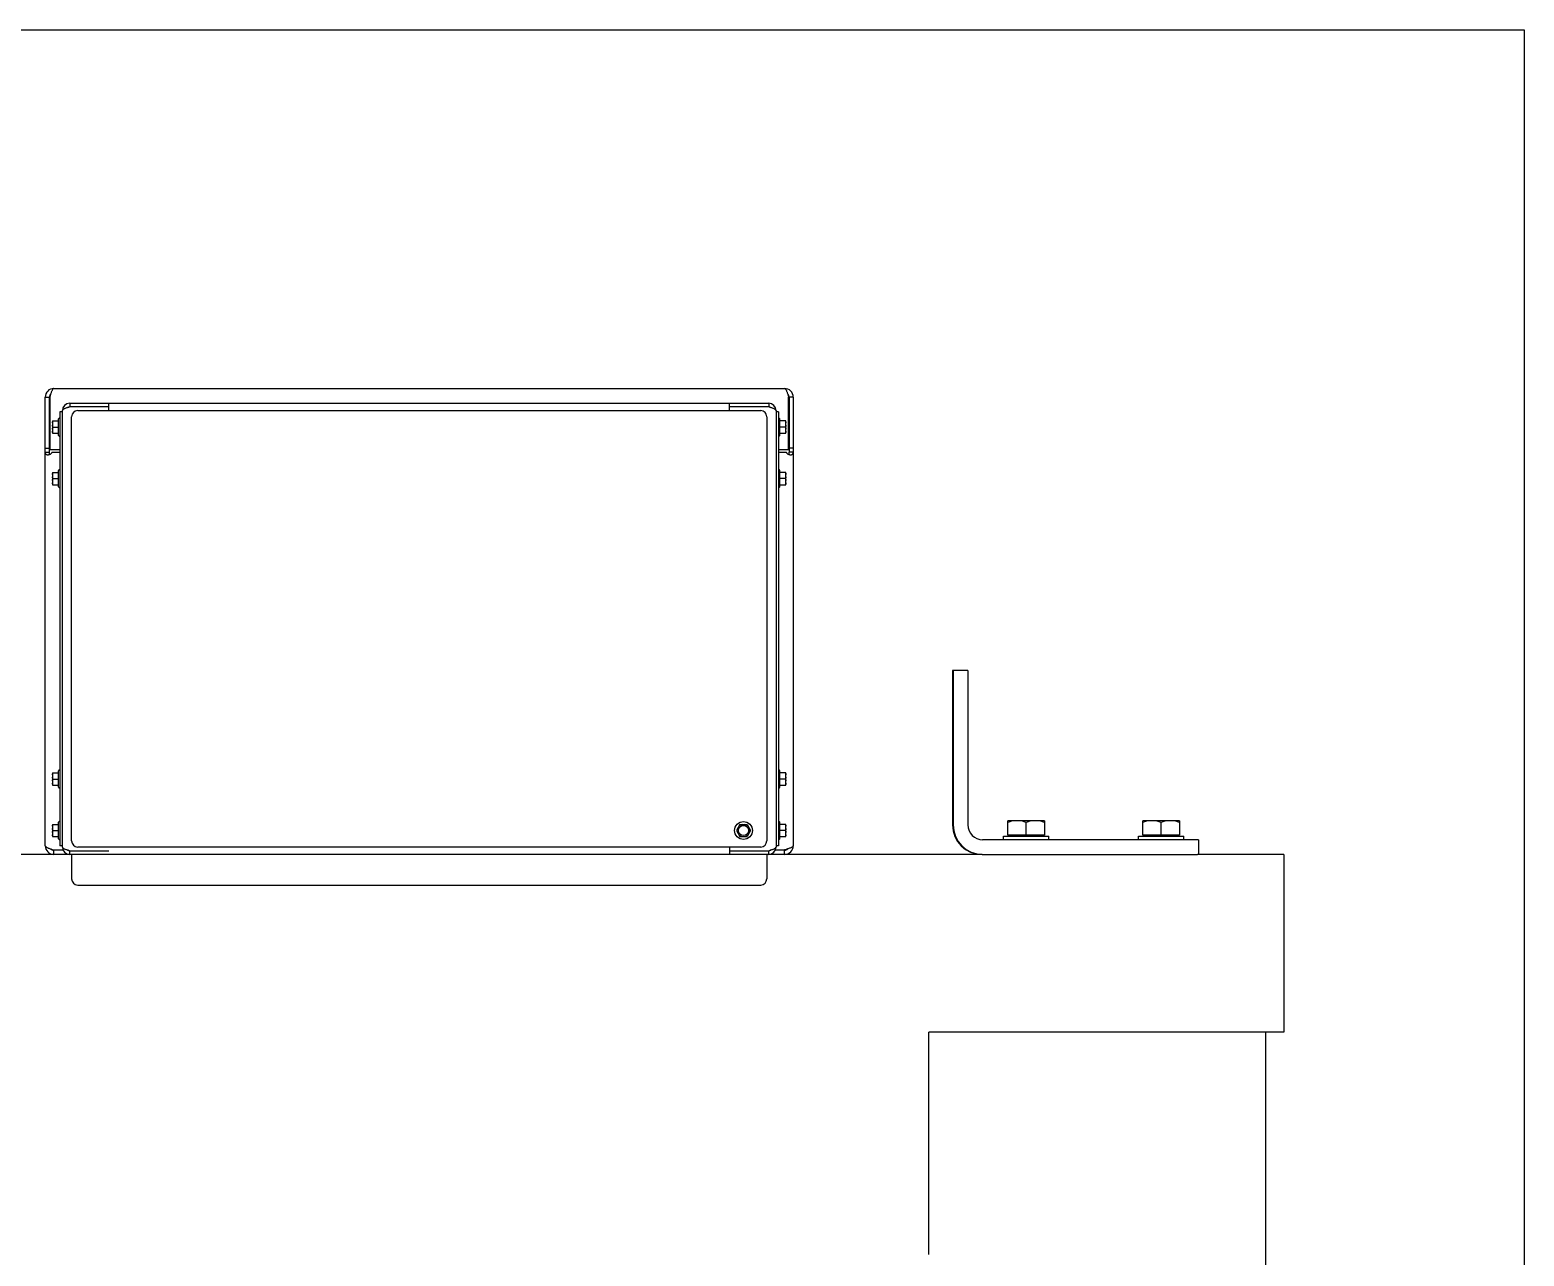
# Model space of a CAD drawing. Header units: millimetres. Extents: x 0 to 1390178, y 0 to 110113.
# Drawn here: x 719758 to 720312, y 32176 to 32631 of the extents above; entities that cross this region are included whole.
import ezdxf
from ezdxf.xclip import XClip

# ---------------------------------------------------------------- set-up
doc = ezdxf.new("R2010")
doc.units = ezdxf.units.MM
doc.header["$LTSCALE"] = 100
doc.header["$XCLIPFRAME"] = 0
doc.layers.add('X - 평면도$0$M-PAD', color=8, linetype='Continuous')
doc.layers.add('X - 평면도$0$설비장비', color=6, linetype='Continuous', plot=False)

# ---------------------------------------------------------------- blocks, each defined once
blk = doc.blocks.new('X - 평면도$0$A$C7c159ae6')
at = {"layer": 'X - 평면도$0$M-PAD'}
blk.add_lwpolyline([(7.29, 0), (7.29, -1300), (-2692.71, -1300), (-2692.71, 0), (7.29, 0)], dxfattribs=at)
at = {"layer": 'X - 평면도$0$설비장비'}
for p, q in [((-540.92, -136.15), (-539.37, -136.15)), ((-540.92, -302.49), (-540.92, -136.15)), ((-539.37, -156.59), (-539.37, -136.15)), ((-539.08, -135.59), (-539.24, -136.15)), ((-539.24, -136.15), (-539.24, -155.68)), ((-538.99, -135.32), (-539.08, -135.59)), ((-538.91, -135.05), (-538.99, -135.32)), ((-538.82, -134.8), (-538.91, -135.05)), ((-538.74, -134.55), (-538.82, -134.8)), ((-538.66, -134.32), (-538.74, -134.55)), ((-538.57, -134.1), (-538.66, -134.32)), ((-538.49, -133.89), (-538.57, -134.1)), ((-538.4, -133.7), (-538.49, -133.89)), ((-538.32, -133.53), (-538.4, -133.7)), ((-538.24, -133.38), (-538.32, -133.53)), ((-538.15, -133.26), (-538.24, -133.38)), ((-538.07, -133.15), (-538.15, -133.26)), ((-537.99, -133.07), (-538.07, -133.15)), ((-537.9, -133), (-537.99, -133.07)), ((-537.82, -132.97), (-537.9, -133)), ((-537.73, -132.96), (-537.82, -132.97)), ((-537.73, -132.96), (-266.84, -132.96)), ((-531.83, -138.41), (-272.74, -138.41)), ((-531.83, -138.41), (-531.83, -139.77)), ((-517.29, -141.14), (-517.29, -138.41)), ((-287.29, -141.14), (-287.29, -138.41)), ((-272.74, -138.41), (-272.74, -139.77)), ((-266.84, -132.96), (-266.76, -132.97)), ((-266.76, -132.97), (-266.67, -133)), ((-266.67, -133), (-266.59, -133.07)), ((-266.59, -133.07), (-266.5, -133.15)), ((-266.5, -133.15), (-266.42, -133.26)), ((-266.42, -133.26), (-266.34, -133.38)), ((-266.34, -133.38), (-266.25, -133.53)), ((-266.25, -133.53), (-266.17, -133.7)), ((-266.17, -133.7), (-266.08, -133.89)), ((-266.08, -133.89), (-266, -134.1)), ((-266, -134.1), (-265.92, -134.32)), ((-265.92, -134.32), (-265.83, -134.55)), ((-265.83, -134.55), (-265.75, -134.8)), ((-265.75, -134.8), (-265.67, -135.05)), ((-265.67, -135.05), (-265.58, -135.32)), ((-265.58, -135.32), (-265.5, -135.59)), ((-265.5, -135.59), (-265.33, -136.15)), ((-265.33, -155.68), (-265.33, -136.15)), ((-263.65, -136.15), (-265.2, -136.15)), ((-265.2, -136.15), (-265.2, -156.59)), ((-263.65, -136.15), (-263.65, -302.49)), ((-534.56, -141.59), (-535.47, -141.59)), ((-535.47, -141.59), (-535.47, -302.5)), ((-534.55, -141.06), (-534.56, -141.14)), ((-534.56, -302.96), (-534.56, -141.14)), ((-534.51, -140.98), (-534.55, -141.06)), ((-534.46, -140.9), (-534.51, -140.98)), ((-534.38, -140.82), (-534.46, -140.9)), ((-534.27, -140.74), (-534.38, -140.82)), ((-534.15, -140.66), (-534.27, -140.74)), ((-534.01, -140.58), (-534.15, -140.66)), ((-533.85, -140.5), (-534.01, -140.58)), ((-533.67, -140.42), (-533.85, -140.5)), ((-533.48, -140.34), (-533.67, -140.42)), ((-533.27, -140.26), (-533.48, -140.34)), ((-533.05, -140.18), (-533.27, -140.26)), ((-532.82, -140.1), (-533.05, -140.18)), ((-532.58, -140.02), (-532.82, -140.1)), ((-532.33, -139.94), (-532.58, -140.02)), ((-531.83, -139.77), (-532.33, -139.94)), ((-517.29, -139.77), (-531.83, -139.77)), ((-531.15, -300.68), (-531.15, -143.41)), ((-528.88, -141.14), (-275.7, -141.14)), ((-272.74, -139.77), (-287.29, -139.77)), ((-273.42, -143.41), (-273.42, -300.68)), ((-272.24, -139.94), (-272.74, -139.77)), ((-271.99, -140.02), (-272.24, -139.94)), ((-271.76, -140.1), (-271.99, -140.02)), ((-271.53, -140.18), (-271.76, -140.1)), ((-271.31, -140.26), (-271.53, -140.18)), ((-271.1, -140.34), (-271.31, -140.26)), ((-270.9, -140.42), (-271.1, -140.34)), ((-270.73, -140.5), (-270.9, -140.42)), ((-270.56, -140.58), (-270.73, -140.5)), ((-270.42, -140.66), (-270.56, -140.58)), ((-270.3, -140.74), (-270.42, -140.66)), ((-270.2, -140.82), (-270.3, -140.74)), ((-270.12, -140.9), (-270.2, -140.82)), ((-270.06, -140.98), (-270.12, -140.9)), ((-270.03, -141.06), (-270.06, -140.98)), ((-270.01, -141.14), (-270.03, -141.06)), ((-270.01, -141.14), (-270.01, -302.96)), ((-269.1, -141.59), (-270.01, -141.59)), ((-269.1, -141.59), (-269.1, -302.5)), ((-538.2, -145), (-535.95, -145)), ((-538.2, -145), (-538.2, -149.55)), ((-538.2, -145.72), (-538.19, -145.61)), ((-538.19, -146.65), (-538.2, -146.56)), ((-538.2, -147.99), (-538.19, -147.88)), ((-538.19, -148.92), (-538.2, -148.83)), ((-538.2, -149.55), (-535.95, -149.55)), ((-538.19, -145.61), (-538.18, -145.51)), ((-538.18, -146.73), (-538.19, -146.65)), ((-538.19, -147.88), (-538.18, -147.79)), ((-538.18, -149.01), (-538.19, -148.92)), ((-538.18, -145.51), (-538.17, -145.43)), ((-538.18, -146.81), (-538.18, -146.73)), ((-538.17, -146.88), (-538.18, -146.81)), ((-538.18, -147.79), (-538.17, -147.7)), ((-538.18, -149.08), (-538.18, -149.01)), ((-538.17, -149.15), (-538.18, -149.08)), ((-538.17, -145.43), (-538.16, -145.35)), ((-538.16, -146.94), (-538.17, -146.88)), ((-538.17, -147.7), (-538.16, -147.62)), ((-538.16, -149.21), (-538.17, -149.15)), ((-538.16, -145.35), (-538.15, -145.28)), ((-538.15, -147), (-538.16, -146.94)), ((-538.16, -147.62), (-538.15, -147.55)), ((-538.15, -149.27), (-538.16, -149.21)), ((-538.15, -145.28), (-538.13, -145.21)), ((-538.14, -147.06), (-538.15, -147)), ((-538.15, -147.55), (-538.13, -147.48)), ((-538.14, -149.33), (-538.15, -149.27)), ((-538.12, -147.12), (-538.14, -147.06)), ((-538.12, -149.39), (-538.14, -149.33)), ((-538.13, -145.21), (-538.12, -145.15)), ((-538.13, -147.48), (-538.12, -147.42)), ((-538.12, -145.15), (-538.1, -145.09)), ((-538.1, -147.17), (-538.12, -147.12)), ((-538.12, -147.42), (-538.1, -147.37)), ((-538.1, -149.45), (-538.12, -149.39)), ((-538.1, -145.09), (-538.07, -145.04)), ((-538.08, -147.23), (-538.1, -147.17)), ((-538.1, -147.37), (-538.07, -147.32)), ((-538.08, -149.5), (-538.1, -149.45)), ((-538.05, -147.27), (-538.08, -147.23)), ((-538.05, -149.55), (-538.08, -149.5)), ((-538.07, -145.04), (-538.05, -145)), ((-538.07, -147.32), (-538.05, -147.27)), ((-538.05, -147.27), (-535.95, -147.27)), ((-535.95, -150.33), (-535.95, -144.22)), ((-268.62, -150.33), (-268.62, -144.22)), ((-266.38, -145), (-268.62, -145)), ((-266.53, -147.27), (-268.62, -147.27)), ((-268.62, -149.55), (-266.38, -149.55)), ((-266.53, -145), (-266.5, -145.05)), ((-266.5, -147.23), (-266.53, -147.27)), ((-266.53, -147.27), (-266.5, -147.32)), ((-266.5, -149.51), (-266.53, -149.55)), ((-266.5, -145.05), (-266.47, -145.1)), ((-266.48, -147.18), (-266.5, -147.23)), ((-266.5, -147.32), (-266.47, -147.38)), ((-266.48, -149.46), (-266.5, -149.51)), ((-266.46, -147.13), (-266.48, -147.18)), ((-266.46, -149.4), (-266.48, -149.46)), ((-266.47, -145.1), (-266.45, -145.16)), ((-266.47, -147.38), (-266.45, -147.43)), ((-266.44, -147.07), (-266.46, -147.13)), ((-266.44, -149.34), (-266.46, -149.4)), ((-266.45, -145.16), (-266.44, -145.22)), ((-266.45, -147.43), (-266.44, -147.49)), ((-266.44, -145.22), (-266.42, -145.27)), ((-266.42, -147), (-266.44, -147.07)), ((-266.44, -147.49), (-266.42, -147.55)), ((-266.42, -149.27), (-266.44, -149.34)), ((-266.42, -145.27), (-266.41, -145.34)), ((-266.41, -146.93), (-266.42, -147)), ((-266.42, -147.55), (-266.41, -147.61)), ((-266.41, -149.2), (-266.42, -149.27)), ((-266.41, -145.34), (-266.4, -145.4)), ((-266.4, -146.85), (-266.41, -146.93)), ((-266.41, -147.61), (-266.4, -147.67)), ((-266.4, -149.12), (-266.41, -149.2)), ((-266.4, -145.4), (-266.4, -145.47)), ((-266.4, -145.47), (-266.39, -145.54)), ((-266.39, -146.76), (-266.4, -146.85)), ((-266.4, -147.67), (-266.4, -147.74)), ((-266.4, -147.74), (-266.39, -147.82)), ((-266.39, -149.04), (-266.4, -149.12)), ((-266.39, -145.54), (-266.38, -145.63)), ((-266.38, -146.67), (-266.39, -146.76)), ((-266.39, -147.82), (-266.38, -147.9)), ((-266.38, -148.94), (-266.39, -149.04)), ((-266.38, -149.55), (-266.38, -145)), ((-266.38, -145.63), (-266.38, -145.72)), ((-266.38, -146.56), (-266.38, -146.67)), ((-266.38, -147.9), (-266.38, -147.99)), ((-266.38, -148.83), (-266.38, -148.94)), ((-540.92, -155.11), (-539.37, -155.11)), ((-540.92, -156.59), (-539.33, -156.59)), ((-540.84, -156.7), (-540.84, -156.59)), ((-540.83, -156.8), (-540.84, -156.7)), ((-540.81, -156.91), (-540.83, -156.8)), ((-540.79, -157.01), (-540.81, -156.91)), ((-540.76, -157.11), (-540.79, -157.01)), ((-540.72, -157.21), (-540.76, -157.11)), ((-540.67, -157.3), (-540.72, -157.21)), ((-540.61, -157.38), (-540.67, -157.3)), ((-540.54, -157.46), (-540.61, -157.38)), ((-540.45, -157.52), (-540.54, -157.46)), ((-540.35, -157.57), (-540.45, -157.52)), ((-540.24, -157.6), (-540.35, -157.57)), ((-540.12, -157.62), (-540.24, -157.6)), ((-539.99, -157.63), (-540.12, -157.62)), ((-539.85, -157.62), (-539.99, -157.63)), ((-539.7, -157.6), (-539.85, -157.62)), ((-539.55, -157.57), (-539.7, -157.6)), ((-539.4, -157.52), (-539.55, -157.57)), ((-539.25, -157.46), (-539.4, -157.52)), ((-539.32, -156.76), (-539.33, -156.59)), ((-539.31, -156.91), (-539.32, -156.76)), ((-539.3, -157.05), (-539.31, -156.91)), ((-539.27, -157.17), (-539.3, -157.05)), ((-539.25, -157.28), (-539.27, -157.17)), ((-539.22, -157.37), (-539.25, -157.28)), ((-539.11, -157.38), (-539.25, -157.46)), ((-535.47, -155.68), (-539.24, -155.68)), ((-539.19, -157.43), (-539.22, -157.37)), ((-538.98, -157.3), (-539.11, -157.38)), ((-538.85, -157.21), (-538.98, -157.3)), ((-538.75, -157.11), (-538.85, -157.21)), ((-538.65, -157.01), (-538.75, -157.11)), ((-538.58, -156.91), (-538.65, -157.01)), ((-538.52, -156.8), (-538.58, -156.91)), ((-538.47, -156.7), (-538.52, -156.8)), ((-538.44, -156.59), (-538.47, -156.7)), ((-538.44, -156.59), (-535.47, -156.59)), ((-265.33, -155.68), (-269.1, -155.68)), ((-269.1, -156.59), (-266.14, -156.59)), ((-266.1, -156.7), (-266.14, -156.59)), ((-266.06, -156.8), (-266.1, -156.7)), ((-265.99, -156.91), (-266.06, -156.8)), ((-265.92, -157.01), (-265.99, -156.91)), ((-265.83, -157.11), (-265.92, -157.01)), ((-265.72, -157.21), (-265.83, -157.11)), ((-265.6, -157.3), (-265.72, -157.21)), ((-265.46, -157.38), (-265.6, -157.3)), ((-265.32, -157.46), (-265.46, -157.38)), ((-265.36, -157.37), (-265.38, -157.43)), ((-265.33, -157.28), (-265.36, -157.37)), ((-265.3, -157.17), (-265.33, -157.28)), ((-265.17, -157.52), (-265.32, -157.46)), ((-265.28, -157.05), (-265.3, -157.17)), ((-265.26, -156.91), (-265.28, -157.05)), ((-265.25, -156.76), (-265.26, -156.91)), ((-265.24, -156.59), (-265.25, -156.76)), ((-263.65, -156.59), (-265.24, -156.59)), ((-263.65, -155.11), (-265.2, -155.11)), ((-265.02, -157.57), (-265.17, -157.52)), ((-264.87, -157.6), (-265.02, -157.57)), ((-264.72, -157.62), (-264.87, -157.6)), ((-264.58, -157.63), (-264.72, -157.62)), ((-264.45, -157.62), (-264.58, -157.63)), ((-264.33, -157.6), (-264.45, -157.62)), ((-264.22, -157.57), (-264.33, -157.6)), ((-264.12, -157.52), (-264.22, -157.57)), ((-264.03, -157.46), (-264.12, -157.52)), ((-263.96, -157.38), (-264.03, -157.46)), ((-263.9, -157.3), (-263.96, -157.38)), ((-263.85, -157.21), (-263.9, -157.3)), ((-263.82, -157.11), (-263.85, -157.21)), ((-263.79, -157.01), (-263.82, -157.11)), ((-263.76, -156.91), (-263.79, -157.01)), ((-263.75, -156.8), (-263.76, -156.91)), ((-263.74, -156.7), (-263.75, -156.8)), ((-263.73, -156.59), (-263.74, -156.7)), ((-538.2, -164.09), (-535.95, -164.09)), ((-538.2, -164.09), (-538.2, -168.64)), ((-538.2, -164.81), (-538.19, -164.7)), ((-538.19, -165.74), (-538.2, -165.65)), ((-538.19, -164.7), (-538.18, -164.6)), ((-538.18, -165.82), (-538.19, -165.74)), ((-538.18, -164.6), (-538.17, -164.52)), ((-538.18, -165.9), (-538.18, -165.82)), ((-538.17, -165.97), (-538.18, -165.9)), ((-538.17, -164.52), (-538.16, -164.44)), ((-538.16, -166.03), (-538.17, -165.97)), ((-538.16, -164.44), (-538.15, -164.37)), ((-538.15, -166.09), (-538.16, -166.03)), ((-538.15, -164.37), (-538.13, -164.3)), ((-538.14, -166.15), (-538.15, -166.09)), ((-538.12, -166.21), (-538.14, -166.15)), ((-538.13, -164.3), (-538.12, -164.24)), ((-538.12, -164.24), (-538.1, -164.18)), ((-538.1, -164.18), (-538.07, -164.13)), ((-538.07, -164.13), (-538.05, -164.09)), ((-535.95, -169.42), (-535.95, -163.31)), ((-268.62, -169.42), (-268.62, -163.31)), ((-266.38, -164.09), (-268.62, -164.09)), ((-266.53, -164.09), (-266.5, -164.14)), ((-266.5, -164.14), (-266.47, -164.19)), ((-266.47, -164.19), (-266.45, -164.25)), ((-266.44, -166.16), (-266.46, -166.22)), ((-266.45, -164.25), (-266.44, -164.31)), ((-266.44, -164.31), (-266.42, -164.37)), ((-266.42, -166.09), (-266.44, -166.16)), ((-266.42, -164.37), (-266.41, -164.43)), ((-266.41, -166.02), (-266.42, -166.09)), ((-266.41, -164.43), (-266.4, -164.49)), ((-266.4, -165.94), (-266.41, -166.02)), ((-266.4, -164.49), (-266.4, -164.56)), ((-266.4, -164.56), (-266.39, -164.63)), ((-266.39, -165.85), (-266.4, -165.94)), ((-266.39, -164.63), (-266.38, -164.72)), ((-266.38, -165.76), (-266.39, -165.85)), ((-266.38, -168.64), (-266.38, -164.09)), ((-266.38, -164.72), (-266.38, -164.81)), ((-266.38, -165.65), (-266.38, -165.76)), ((-538.2, -167.08), (-538.19, -166.97)), ((-538.19, -168.01), (-538.2, -167.92)), ((-538.2, -168.64), (-535.95, -168.64)), ((-538.19, -166.97), (-538.18, -166.88)), ((-538.18, -168.1), (-538.19, -168.01)), ((-538.18, -166.88), (-538.17, -166.79)), ((-538.18, -168.17), (-538.18, -168.1)), ((-538.17, -168.24), (-538.18, -168.17)), ((-538.17, -166.79), (-538.16, -166.71)), ((-538.16, -168.31), (-538.17, -168.24)), ((-538.16, -166.71), (-538.15, -166.64)), ((-538.15, -168.37), (-538.16, -168.31)), ((-538.15, -166.64), (-538.13, -166.57)), ((-538.14, -168.42), (-538.15, -168.37)), ((-538.12, -168.48), (-538.14, -168.42)), ((-538.13, -166.57), (-538.12, -166.51)), ((-538.1, -166.26), (-538.12, -166.21)), ((-538.12, -166.51), (-538.1, -166.46)), ((-538.1, -168.54), (-538.12, -168.48)), ((-538.08, -166.32), (-538.1, -166.26)), ((-538.1, -166.46), (-538.07, -166.41)), ((-538.08, -168.59), (-538.1, -168.54)), ((-538.05, -166.37), (-538.08, -166.32)), ((-538.05, -168.64), (-538.08, -168.59)), ((-538.07, -166.41), (-538.05, -166.37)), ((-538.05, -166.37), (-535.95, -166.37)), ((-266.53, -166.37), (-268.62, -166.37)), ((-268.62, -168.64), (-266.38, -168.64)), ((-266.5, -166.32), (-266.53, -166.37)), ((-266.53, -166.37), (-266.5, -166.41)), ((-266.5, -168.6), (-266.53, -168.64)), ((-266.48, -166.28), (-266.5, -166.32)), ((-266.5, -166.41), (-266.47, -166.47)), ((-266.48, -168.55), (-266.5, -168.6)), ((-266.46, -166.22), (-266.48, -166.28)), ((-266.46, -168.49), (-266.48, -168.55)), ((-266.47, -166.47), (-266.45, -166.52)), ((-266.44, -168.43), (-266.46, -168.49)), ((-266.45, -166.52), (-266.44, -166.58)), ((-266.44, -166.58), (-266.42, -166.64)), ((-266.42, -168.36), (-266.44, -168.43)), ((-266.42, -166.64), (-266.41, -166.7)), ((-266.41, -168.29), (-266.42, -168.36)), ((-266.41, -166.7), (-266.4, -166.76)), ((-266.4, -168.21), (-266.41, -168.29)), ((-266.4, -166.76), (-266.4, -166.83)), ((-266.4, -166.83), (-266.39, -166.91)), ((-266.39, -168.13), (-266.4, -168.21)), ((-266.39, -166.91), (-266.38, -166.99)), ((-266.38, -168.03), (-266.39, -168.13)), ((-266.38, -166.99), (-266.38, -167.08)), ((-266.38, -167.92), (-266.38, -168.03)), ((-198.88, -237.5), (-204.56, -237.5)), ((-204.56, -237.5), (-204.56, -294.77)), ((-204.33, -237.5), (-204.33, -294.77)), ((-198.88, -237.5), (-198.88, -294.77)), ((-538.2, -275.46), (-535.95, -275.46)), ((-538.2, -275.46), (-538.2, -280)), ((-538.2, -276.17), (-538.19, -276.06)), ((-538.19, -276.06), (-538.18, -275.97)), ((-538.18, -275.97), (-538.17, -275.88)), ((-538.17, -275.88), (-538.16, -275.8)), ((-538.16, -275.8), (-538.15, -275.73)), ((-538.15, -275.73), (-538.13, -275.66)), ((-538.13, -275.66), (-538.12, -275.6)), ((-538.12, -275.6), (-538.1, -275.55)), ((-538.1, -275.55), (-538.07, -275.5)), ((-538.07, -275.5), (-538.05, -275.46)), ((-535.95, -280.78), (-535.95, -274.67)), ((-268.62, -280.78), (-268.62, -274.67)), ((-266.38, -275.46), (-268.62, -275.46)), ((-266.53, -275.46), (-266.5, -275.5)), ((-266.5, -275.5), (-266.47, -275.56)), ((-266.47, -275.56), (-266.45, -275.61)), ((-266.45, -275.61), (-266.44, -275.67)), ((-266.44, -275.67), (-266.42, -275.73)), ((-266.42, -275.73), (-266.41, -275.79)), ((-266.41, -275.79), (-266.4, -275.85)), ((-266.4, -275.85), (-266.4, -275.92)), ((-266.4, -275.92), (-266.39, -276)), ((-266.39, -276), (-266.38, -276.08)), ((-266.38, -280), (-266.38, -275.46)), ((-266.38, -276.08), (-266.38, -276.17)), ((-538.19, -277.11), (-538.2, -277.01)), ((-538.2, -278.44), (-538.19, -278.34)), ((-538.19, -279.38), (-538.2, -279.29)), ((-538.2, -280), (-535.95, -280)), ((-538.18, -277.19), (-538.19, -277.11)), ((-538.19, -278.34), (-538.18, -278.24)), ((-538.18, -279.46), (-538.19, -279.38)), ((-538.18, -277.26), (-538.18, -277.19)), ((-538.17, -277.33), (-538.18, -277.26)), ((-538.18, -278.24), (-538.17, -278.15)), ((-538.18, -279.54), (-538.18, -279.46)), ((-538.17, -279.6), (-538.18, -279.54)), ((-538.16, -277.4), (-538.17, -277.33)), ((-538.17, -278.15), (-538.16, -278.07)), ((-538.16, -279.67), (-538.17, -279.6)), ((-538.15, -277.46), (-538.16, -277.4)), ((-538.16, -278.07), (-538.15, -278)), ((-538.15, -279.73), (-538.16, -279.67)), ((-538.14, -277.52), (-538.15, -277.46)), ((-538.15, -278), (-538.13, -277.94)), ((-538.14, -279.79), (-538.15, -279.73)), ((-538.12, -277.57), (-538.14, -277.52)), ((-538.12, -279.84), (-538.14, -279.79)), ((-538.13, -277.94), (-538.12, -277.88)), ((-538.1, -277.63), (-538.12, -277.57)), ((-538.12, -277.88), (-538.1, -277.82)), ((-538.1, -279.9), (-538.12, -279.84)), ((-538.08, -277.68), (-538.1, -277.63)), ((-538.1, -277.82), (-538.07, -277.77)), ((-538.08, -279.95), (-538.1, -279.9)), ((-538.05, -277.73), (-538.08, -277.68)), ((-538.05, -280), (-538.08, -279.95)), ((-538.07, -277.77), (-538.05, -277.73)), ((-538.05, -277.73), (-535.95, -277.73)), ((-266.53, -277.73), (-268.62, -277.73)), ((-268.62, -280), (-266.38, -280)), ((-266.5, -277.69), (-266.53, -277.73)), ((-266.53, -277.73), (-266.5, -277.78)), ((-266.5, -279.96), (-266.53, -280)), ((-266.48, -277.64), (-266.5, -277.69)), ((-266.5, -277.78), (-266.47, -277.83)), ((-266.48, -279.91), (-266.5, -279.96)), ((-266.46, -277.58), (-266.48, -277.64)), ((-266.46, -279.86), (-266.48, -279.91)), ((-266.47, -277.83), (-266.45, -277.89)), ((-266.44, -277.52), (-266.46, -277.58)), ((-266.44, -279.79), (-266.46, -279.86)), ((-266.45, -277.89), (-266.44, -277.94)), ((-266.42, -277.46), (-266.44, -277.52)), ((-266.44, -277.94), (-266.42, -278)), ((-266.42, -279.73), (-266.44, -279.79)), ((-266.41, -277.38), (-266.42, -277.46)), ((-266.42, -278), (-266.41, -278.06)), ((-266.41, -279.66), (-266.42, -279.73)), ((-266.4, -277.3), (-266.41, -277.38)), ((-266.41, -278.06), (-266.4, -278.12)), ((-266.4, -279.58), (-266.41, -279.66)), ((-266.39, -277.22), (-266.4, -277.3)), ((-266.4, -278.12), (-266.4, -278.19)), ((-266.4, -278.19), (-266.39, -278.27)), ((-266.39, -279.49), (-266.4, -279.58)), ((-266.38, -277.12), (-266.39, -277.22)), ((-266.39, -278.27), (-266.38, -278.35)), ((-266.38, -279.39), (-266.39, -279.49)), ((-266.38, -277.01), (-266.38, -277.12)), ((-266.38, -278.35), (-266.38, -278.44)), ((-266.38, -279.29), (-266.38, -279.39)), ((-170.47, -293.18), (-184.1, -293.18)), ((-184.1, -298.59), (-184.1, -293.18)), ((-182.71, -293.41), (-183.39, -293.57)), ((-182.03, -293.28), (-182.71, -293.41)), ((-181.36, -293.21), (-182.03, -293.28)), ((-180.7, -293.18), (-181.36, -293.21)), ((-180.03, -293.21), (-180.7, -293.18)), ((-179.36, -293.28), (-180.03, -293.21)), ((-178.68, -293.41), (-179.36, -293.28)), ((-178, -293.57), (-178.68, -293.41)), ((-175.89, -293.41), (-176.57, -293.57)), ((-175.22, -293.28), (-175.89, -293.41)), ((-174.55, -293.21), (-175.22, -293.28)), ((-173.88, -293.18), (-174.55, -293.21)), ((-173.21, -293.21), (-173.88, -293.18)), ((-172.54, -293.28), (-173.21, -293.21)), ((-171.87, -293.41), (-172.54, -293.28)), ((-171.18, -293.57), (-171.87, -293.41)), ((-170.47, -293.18), (-170.47, -298.59)), ((-120.47, -293.18), (-134.1, -293.18)), ((-134.1, -298.59), (-134.1, -293.18)), ((-132.71, -293.41), (-133.39, -293.57)), ((-132.03, -293.28), (-132.71, -293.41)), ((-131.36, -293.21), (-132.03, -293.28)), ((-130.7, -293.18), (-131.36, -293.21)), ((-130.03, -293.21), (-130.7, -293.18)), ((-129.36, -293.28), (-130.03, -293.21)), ((-128.68, -293.41), (-129.36, -293.28)), ((-128, -293.57), (-128.68, -293.41)), ((-125.89, -293.41), (-126.57, -293.57)), ((-125.22, -293.28), (-125.89, -293.41)), ((-124.55, -293.21), (-125.22, -293.28)), ((-123.88, -293.18), (-124.55, -293.21)), ((-123.21, -293.21), (-123.88, -293.18)), ((-122.54, -293.28), (-123.21, -293.21)), ((-121.87, -293.41), (-122.54, -293.28)), ((-121.18, -293.57), (-121.87, -293.41)), ((-120.47, -293.18), (-120.47, -298.59)), ((-538.2, -294.55), (-535.95, -294.55)), ((-538.2, -294.55), (-538.2, -299.09)), ((-538.2, -295.26), (-538.19, -295.16)), ((-538.19, -296.2), (-538.2, -296.11)), ((-538.2, -297.53), (-538.19, -297.43)), ((-538.19, -298.47), (-538.2, -298.38)), ((-538.2, -299.09), (-535.95, -299.09)), ((-538.19, -295.16), (-538.18, -295.06)), ((-538.18, -296.28), (-538.19, -296.2)), ((-538.19, -297.43), (-538.18, -297.33)), ((-538.18, -298.55), (-538.19, -298.47)), ((-538.18, -295.06), (-538.17, -294.97)), ((-538.18, -296.36), (-538.18, -296.28)), ((-538.17, -296.43), (-538.18, -296.36)), ((-538.18, -297.33), (-538.17, -297.24)), ((-538.18, -298.63), (-538.18, -298.55)), ((-538.17, -298.7), (-538.18, -298.63)), ((-538.17, -294.97), (-538.16, -294.89)), ((-538.16, -296.49), (-538.17, -296.43)), ((-538.17, -297.24), (-538.16, -297.17)), ((-538.16, -298.76), (-538.17, -298.7)), ((-538.16, -294.89), (-538.15, -294.82)), ((-538.15, -296.55), (-538.16, -296.49)), ((-538.16, -297.17), (-538.15, -297.09)), ((-538.15, -298.82), (-538.16, -298.76)), ((-538.15, -294.82), (-538.13, -294.75)), ((-538.14, -296.61), (-538.15, -296.55)), ((-538.15, -297.09), (-538.13, -297.03)), ((-538.14, -298.88), (-538.15, -298.82)), ((-538.12, -296.66), (-538.14, -296.61)), ((-538.12, -298.94), (-538.14, -298.88)), ((-538.13, -294.75), (-538.12, -294.69)), ((-538.13, -297.03), (-538.12, -296.97)), ((-538.12, -294.69), (-538.1, -294.64)), ((-538.1, -296.72), (-538.12, -296.66)), ((-538.12, -296.97), (-538.1, -296.91)), ((-538.1, -298.99), (-538.12, -298.94)), ((-538.1, -294.64), (-538.07, -294.59)), ((-538.08, -296.77), (-538.1, -296.72)), ((-538.1, -296.91), (-538.07, -296.86)), ((-538.08, -299.05), (-538.1, -298.99)), ((-538.05, -296.82), (-538.08, -296.77)), ((-538.05, -299.09), (-538.08, -299.05)), ((-538.07, -294.59), (-538.05, -294.55)), ((-538.07, -296.86), (-538.05, -296.82)), ((-538.05, -296.82), (-535.95, -296.82)), ((-535.95, -299.87), (-535.95, -293.77)), ((-283.37, -294.55), (-284.68, -296.82)), ((-284.68, -296.82), (-283.37, -299.09)), ((-283.37, -294.55), (-280.75, -294.55)), ((-283.37, -299.09), (-280.75, -299.09)), ((-280.75, -294.55), (-279.43, -296.82)), ((-279.43, -296.82), (-280.75, -299.09)), ((-268.62, -299.87), (-268.62, -293.77)), ((-266.38, -294.55), (-268.62, -294.55)), ((-266.53, -296.82), (-268.62, -296.82)), ((-268.62, -299.09), (-266.38, -299.09)), ((-266.53, -294.55), (-266.5, -294.6)), ((-266.5, -296.78), (-266.53, -296.82)), ((-266.53, -296.82), (-266.5, -296.87)), ((-266.5, -299.05), (-266.53, -299.09)), ((-266.5, -294.6), (-266.47, -294.65)), ((-266.48, -296.73), (-266.5, -296.78)), ((-266.5, -296.87), (-266.47, -296.92)), ((-266.48, -299), (-266.5, -299.05)), ((-266.46, -296.67), (-266.48, -296.73)), ((-266.46, -298.95), (-266.48, -299)), ((-266.47, -294.65), (-266.45, -294.71)), ((-266.47, -296.92), (-266.45, -296.98)), ((-266.44, -296.61), (-266.46, -296.67)), ((-266.44, -298.89), (-266.46, -298.95)), ((-266.45, -294.71), (-266.44, -294.76)), ((-266.45, -296.98), (-266.44, -297.03)), ((-266.44, -294.76), (-266.42, -294.82)), ((-266.42, -296.55), (-266.44, -296.61)), ((-266.44, -297.03), (-266.42, -297.09)), ((-266.42, -298.82), (-266.44, -298.89)), ((-266.42, -294.82), (-266.41, -294.88)), ((-266.41, -296.47), (-266.42, -296.55)), ((-266.42, -297.09), (-266.41, -297.15)), ((-266.41, -298.75), (-266.42, -298.82)), ((-266.41, -294.88), (-266.4, -294.94)), ((-266.4, -296.4), (-266.41, -296.47)), ((-266.41, -297.15), (-266.4, -297.22)), ((-266.4, -298.67), (-266.41, -298.75)), ((-266.4, -294.94), (-266.4, -295.01)), ((-266.4, -295.01), (-266.39, -295.09)), ((-266.39, -296.31), (-266.4, -296.4)), ((-266.4, -297.22), (-266.4, -297.28)), ((-266.4, -297.28), (-266.39, -297.36)), ((-266.39, -298.58), (-266.4, -298.67)), ((-266.39, -295.09), (-266.38, -295.17)), ((-266.38, -296.21), (-266.39, -296.31)), ((-266.39, -297.36), (-266.38, -297.44)), ((-266.38, -298.48), (-266.39, -298.58)), ((-266.38, -299.09), (-266.38, -294.55)), ((-266.38, -295.17), (-266.38, -295.26)), ((-266.38, -296.11), (-266.38, -296.21)), ((-266.38, -297.44), (-266.38, -297.53)), ((-266.38, -298.38), (-266.38, -298.48)), ((-185.7, -298.87), (-168.88, -298.87)), ((-185.7, -300.23), (-185.7, -298.87)), ((-183.39, -293.57), (-184.1, -293.79)), ((-170.47, -298.59), (-184.1, -298.59)), ((-183.58, -298.87), (-183.58, -298.59)), ((-177.29, -293.79), (-178, -293.57)), ((-176.57, -293.57), (-177.29, -293.79)), ((-177.29, -298.59), (-177.29, -293.79)), ((-170.47, -293.79), (-171.18, -293.57)), ((-170.99, -298.87), (-170.99, -298.59)), ((-168.88, -300.23), (-168.88, -298.87)), ((-135.7, -298.87), (-118.88, -298.87)), ((-135.7, -300.23), (-135.7, -298.87)), ((-133.39, -293.57), (-134.1, -293.79)), ((-120.47, -298.59), (-134.1, -298.59)), ((-133.58, -298.87), (-133.58, -298.59)), ((-127.29, -293.79), (-128, -293.57)), ((-126.57, -293.57), (-127.29, -293.79)), ((-127.29, -298.59), (-127.29, -293.79)), ((-120.47, -293.79), (-121.18, -293.57)), ((-120.99, -298.87), (-120.99, -298.59)), ((-118.88, -300.23), (-118.88, -298.87)), ((-540.92, -302.49), (-540.91, -302.58)), ((-540.91, -302.58), (-540.87, -302.66)), ((-540.87, -302.66), (-540.81, -302.75)), ((-540.81, -302.75), (-540.73, -302.83)), ((-540.73, -302.83), (-540.62, -302.91)), ((-540.62, -302.91), (-540.5, -303)), ((-540.5, -303), (-540.35, -303.08)), ((-540.35, -303.08), (-540.18, -303.17)), ((-540.18, -303.17), (-539.99, -303.25)), ((-539.99, -303.25), (-539.78, -303.33)), ((-539.78, -303.33), (-539.56, -303.42)), ((-539.56, -303.42), (-539.33, -303.5)), ((-539.33, -303.5), (-539.08, -303.58)), ((-539.08, -303.58), (-538.82, -303.67)), ((-538.82, -303.67), (-538.56, -303.75)), ((-538.56, -303.75), (-538.29, -303.84)), ((-538.29, -303.84), (-537.73, -304)), ((-537.73, -304), (-534.35, -304)), ((-534.29, -304.13), (-537.73, -304.13)), ((-537.73, -305.68), (-537.73, -304.13)), ((-536.83, -304), (-536.83, -304.13)), ((-536.74, -304), (-536.74, -304.13)), ((-536.35, -304), (-536.35, -304.13)), ((-534.56, -302.5), (-535.47, -302.5)), ((-535.21, -304), (-535.21, -304.13)), ((-534.56, -302.96), (-534.55, -303.04)), ((-534.55, -303.04), (-534.51, -303.12)), ((-534.51, -303.12), (-534.46, -303.2)), ((-534.46, -303.2), (-534.37, -303.28)), ((-534.37, -303.28), (-534.27, -303.36)), ((-534.27, -303.36), (-534.15, -303.44)), ((-534.15, -303.44), (-534.01, -303.52)), ((-534.01, -303.52), (-533.85, -303.6)), ((-533.85, -303.6), (-533.67, -303.68)), ((-533.67, -303.68), (-533.48, -303.76)), ((-533.48, -303.76), (-533.27, -303.84)), ((-533.27, -303.84), (-533.05, -303.92)), ((-533.05, -303.92), (-532.82, -304)), ((-532.82, -304), (-532.58, -304.08)), ((-532.58, -304.08), (-532.33, -304.16)), ((-532.42, -304.13), (-532.52, -304.13)), ((-532.33, -304.16), (-531.83, -304.32)), ((-531.83, -304.32), (-517.29, -304.32)), ((-531.83, -305.68), (-531.83, -304.32)), ((-275.7, -302.96), (-528.88, -302.96)), ((-287.29, -302.96), (-287.29, -305.68)), ((-287.29, -304.32), (-272.74, -304.32)), ((-272.74, -304.32), (-272.24, -304.16)), ((-272.74, -305.68), (-272.74, -304.32)), ((-272.24, -304.16), (-271.99, -304.08)), ((-272.05, -304.13), (-272.15, -304.13)), ((-271.99, -304.08), (-271.76, -304)), ((-271.76, -304), (-271.53, -303.92)), ((-271.53, -303.92), (-271.3, -303.84)), ((-271.3, -303.84), (-271.1, -303.76)), ((-271.1, -303.76), (-270.9, -303.68)), ((-270.9, -303.68), (-270.73, -303.6)), ((-270.73, -303.6), (-270.56, -303.52)), ((-270.56, -303.52), (-270.42, -303.44)), ((-270.42, -303.44), (-270.3, -303.36)), ((-270.3, -303.36), (-270.2, -303.28)), ((-266.84, -304.13), (-270.28, -304.13)), ((-270.23, -304), (-266.84, -304)), ((-270.2, -303.28), (-270.12, -303.2)), ((-270.12, -303.2), (-270.06, -303.12)), ((-270.06, -303.12), (-270.03, -303.04)), ((-270.03, -303.04), (-270.01, -302.96)), ((-269.1, -302.5), (-270.01, -302.5)), ((-269.36, -304), (-269.36, -304.13)), ((-268.22, -304), (-268.22, -304.13)), ((-267.83, -304), (-267.83, -304.13)), ((-267.74, -304), (-267.74, -304.13)), ((-266.29, -303.84), (-266.84, -304)), ((-266.84, -305.68), (-266.84, -304.13)), ((-266.01, -303.75), (-266.29, -303.84)), ((-265.75, -303.67), (-266.01, -303.75)), ((-265.49, -303.58), (-265.75, -303.67)), ((-265.24, -303.5), (-265.49, -303.58)), ((-265.01, -303.42), (-265.24, -303.5)), ((-264.79, -303.33), (-265.01, -303.42)), ((-264.58, -303.25), (-264.79, -303.33)), ((-264.4, -303.17), (-264.58, -303.25)), ((-264.23, -303.08), (-264.4, -303.17)), ((-264.08, -303), (-264.23, -303.08)), ((-263.95, -302.91), (-264.08, -303)), ((-263.84, -302.83), (-263.95, -302.91)), ((-263.76, -302.75), (-263.84, -302.83)), ((-263.7, -302.66), (-263.76, -302.75)), ((-263.66, -302.58), (-263.7, -302.66)), ((-263.65, -302.49), (-263.66, -302.58)), ((-113.42, -300.23), (-193.42, -300.23)), ((-113.42, -300.23), (-113.42, -305.68)), ((-537.73, -305.68), (-579.98, -305.68)), ((-531.83, -305.68), (-537.73, -305.68)), ((-272.74, -305.68), (-531.83, -305.68)), ((-531.15, -305.68), (-531.15, -314.77)), ((-273.42, -305.68), (-273.42, -314.77)), ((-266.84, -305.68), (-272.74, -305.68)), ((-193.65, -305.68), (-266.84, -305.68)), ((-193.42, -305.68), (-113.82, -305.68)), ((-81.83, -305.68), (-113.82, -305.68)), ((-81.83, -305.68), (-81.83, -371.59)), ((-528.88, -317.05), (-275.7, -317.05)), ((-81.83, -371.59), (-213.42, -371.59)), ((-213.42, -453.97), (-213.42, -371.59)), ((-88.42, -894.32), (-88.42, -371.59))]:
    blk.add_line(p, q, dxfattribs=at)
for radius in [3.3, 1.86]:
    blk.add_circle((-282.06, -296.82), radius, dxfattribs=at)
for centre, radius, start, end in [((-537.73, -136.15), 3.19, 90, 180), ((-537.73, -136.15), 1.64, 134.6694, 180), ((-531.83, -141.14), 2.73, 90, 180), ((-272.74, -141.14), 2.73, 0, 90), ((-266.84, -136.15), 3.19, 0, 90), ((-266.84, -136.15), 1.64, 0, 45.3306), ((-535.71, -144.22), 0.241, 0, 180), ((-531.83, -141.14), 1.36, 90, 125.6794), ((-528.88, -143.41), 2.27, 90, 180), ((-275.7, -143.41), 2.27, 0, 90), ((-272.74, -141.14), 1.36, 54.3224, 90), ((-268.86, -144.22), 0.241, 0, 180), ((-535.71, -150.33), 0.241, 180, 0), ((-268.86, -150.33), 0.241, 180, 0), ((-535.71, -163.31), 0.241, 0, 180), ((-268.86, -163.31), 0.241, 0, 180), ((-535.71, -169.42), 0.241, 180, 0), ((-268.86, -169.42), 0.241, 180, 0), ((-535.71, -274.67), 0.241, 0, 180), ((-268.86, -274.67), 0.241, 0, 180), ((-535.71, -280.78), 0.241, 180, 0), ((-268.86, -280.78), 0.241, 180, 0), ((-535.71, -293.77), 0.241, 0, 180), ((-268.86, -293.77), 0.241, 0, 180), ((-282.06, -296.82), 2.32, 162.0945, 197.9055), ((-282.06, -296.82), 2.32, 102.0945, 137.9055), ((-282.06, -296.82), 2.32, 222.0945, 257.9055), ((-282.06, -296.82), 2.32, 42.0945, 77.9055), ((-282.06, -296.82), 2.32, 282.0945, 317.9055), ((-282.06, -296.82), 2.32, 342.0945, 17.9055), ((-193.65, -294.77), 10.91, 180, 270), ((-193.42, -294.77), 10.91, 180, 270), ((-193.42, -294.77), 5.45, 180, 270), ((-537.73, -302.49), 3.19, 180, 270), ((-537.73, -302.49), 1.64, 224.6694, 270), ((-535.71, -299.87), 0.241, 180, 0), ((-531.83, -302.96), 2.73, 180, 270), ((-531.83, -302.96), 1.36, 234.3224, 270), ((-528.88, -300.68), 2.27, 180, 270), ((-275.7, -300.68), 2.27, 270, 0), ((-272.74, -302.96), 2.73, 270, 0), ((-272.74, -302.96), 1.36, 270, 305.6794), ((-268.86, -299.87), 0.241, 180, 0), ((-266.84, -302.49), 3.19, 270, 0), ((-266.84, -302.49), 1.64, 270, 315.3306), ((-528.88, -314.77), 2.27, 180, 270), ((-275.7, -314.77), 2.27, 270, 0)]:
    blk.add_arc(centre, radius, start, end, dxfattribs=at)
blk = doc.blocks.new('X - 평면도', base_point=(-475.36, -286.73))
blk.add_blockref('X - 평면도$0$A$C7c159ae6', (1075554.69, 48523.12))

msp = doc.modelspace()

# ---------------------------------------------------------------- block references
ref = msp.add_blockref('X - 평면도', (-355725.28, -16179.14))
XClip(ref).set_block_clipping_path([(1027249.9161542748, 15892.4151621381), (1111249.9161542747, 75292.4151621381)])

doc.saveas('drawing.dxf')
